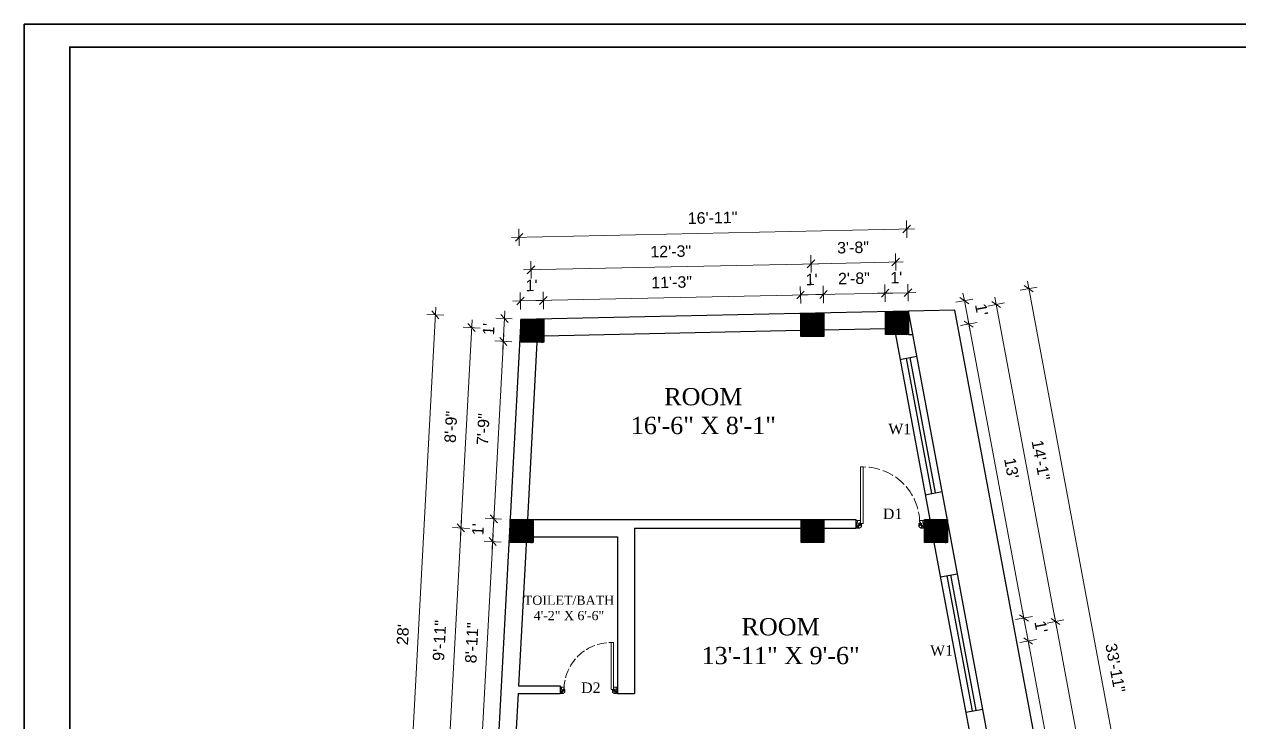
# Model space of a CAD drawing. Header units: inches. Extents: x 45643 to 70559, y -8725 to 1713.
# Drawn here: x 57982 to 58617, y -7396 to -7031 of the extents above; entities that cross this region are included whole.
import ezdxf

# ---------------------------------------------------------------- set-up
doc = ezdxf.new("R2010")
doc.units = ezdxf.units.IN
doc.header["$MEASUREMENT"] = 0
doc.linetypes.add('ACAD_ISO02W100', pattern=[15, 12, -3])
doc.linetypes.add('CONTINUA', pattern=[0])
for name, color, linetype, lineweight in [('A_Title Text', 105, 'Continuous', 60), ('Door-window', 150, 'Continuous', 9), ('ELEVATION', 6, 'Continuous', 30), ('hatch', 30, 'Continuous', 5), ('WALL', 240, 'Continuous', 30)]:
    doc.layers.add(name, color=color, linetype=linetype, lineweight=lineweight)
doc.layers.add('Normal Wall', color=7, linetype='Continuous', lineweight=35, true_color=0xffaf89)
doc.styles.add('Arial', font='arial.ttf')
doc.styles.get("Standard").update_dxf_attribs({"font": 'times.ttf'})
doc.dimstyles.new('Sudeep', dxfattribs={"dimtxt": 6, "dimasz": 4, "dimexe": 4.5, "dimexo": 4.5, "dimgap": 5, "dimtad": 1, "dimdec": 0, "dimlunit": 4, "dimtxsty": 'Arial', "dimblk": 'OBLIQUE', "dimcen": 250, "dimdle": 4, "dimclrd": 86, "dimclre": 5, "dimclrt": 1, "dimadec": 0, "dimazin": 0, "dimtfac": 1, "dimtdec": 0, "dimtix": 1, "dimtmove": 1, "dimatfit": 3, "dimldrblk": 'OBLIQUE', "dimfxl": 4.5, "dimfxlon": 1, "dimfrac": 2, "dimlwd": 15, "dimlwe": 13, "dimarcsym": 0})

# ---------------------------------------------------------------- blocks, each defined once
blk = doc.blocks.new("D 3'")
at = {"layer": 'Door-window', "linetype": 'Continuous', "ltscale": 0.25}
for p, q in [((3749.64, -16740.96), (3749.64, -16711.46)), ((3751.14, -16711.46), (3749.64, -16711.46)), ((3751.14, -16740.96), (3751.14, -16711.46)), ((3747.14, -16743.51), (3747.14, -16739.51)), ((3747.14, -16739.51), (3749.64, -16739.51)), ((3783.14, -16739.51), (3780.64, -16739.51)), ((3780.64, -16739.51), (3780.64, -16740.96)), ((3783.14, -16743.51), (3783.14, -16739.51)), ((3747.14, -16743.51), (3749.14, -16743.51)), ((3749.14, -16743.51), (3750.14, -16742.51)), ((3749.64, -16740.96), (3751.14, -16740.96)), ((3750.14, -16742.51), (3750.14, -16740.96)), ((3780.14, -16742.51), (3780.14, -16740.96)), ((3780.64, -16740.96), (3780.14, -16740.96)), ((3781.14, -16743.51), (3780.14, -16742.51)), ((3783.14, -16743.51), (3781.14, -16743.51))]:
    blk.add_line(p, q, dxfattribs=at)
at = {"layer": 'Door-window', "linetype": 'ACAD_ISO02W100', "ltscale": 0.5}
blk.add_arc((3751.14, -16740.96), 29.5, 0, 90, dxfattribs=at)
at = {"layer": 'hatch', "color": 8}
for p, q in [((3747.14, -16743.51), (3748.23, -16739.5)), ((3783.14, -16743.51), (3782.06, -16739.5)), ((3747.14, -16743.51), (3749.64, -16740.37)), ((3747.14, -16743.51), (3750.14, -16741.17)), ((3783.14, -16743.51), (3780.14, -16741.17)), ((3783.14, -16743.51), (3780.64, -16740.37))]:
    blk.add_line(p, q, dxfattribs=at)
for centre, radius, start, end in [((3747.4, -16743.58), 2.93, 20.98719, 95.08251), ((3747.43, -16743.63), 1.42, 5.13722, 101.48636), ((3782.88, -16743.58), 2.93, 84.91749, 159.01281), ((3782.86, -16743.63), 1.42, 78.51364, 174.86278)]:
    blk.add_arc(centre, radius, start, end, dxfattribs=at)
blk = doc.blocks.new('_Oblique')
at = {"color": 0, "linetype": 'ByBlock', "lineweight": -2}
blk.add_line((-0.5, -0.5), (0.5, 0.5), dxfattribs=at)
blk = doc.blocks.new('*D1329')
at = {"layer": 'A_Title Text', "color": 5, "lineweight": 13, "transparency": 16777216}
for p, q in [((58241.69, -7180.51), (58241.5, -7171.51)), ((58253.69, -7180.25), (58253.49, -7171.25))]:
    blk.add_line(p, q, dxfattribs=at)
at = {"layer": 'A_Title Text', "color": 86, "lineweight": 15, "transparency": 16777216}
for p, q in [((58241.59, -7176.01), (58237.6, -7176.09)), ((58241.59, -7176.01), (58253.59, -7175.75)), ((58253.59, -7175.75), (58257.59, -7175.67))]:
    blk.add_line(p, q, dxfattribs=at)
at = {"layer": 'Defpoints', "color": 0, "transparency": 16777216}
for p in [(58253.59, -7175.75), (58241.8, -7185.65), (58253.79, -7185.4)]:
    blk.add_point(p, dxfattribs=at)
at = {"layer": 'A_Title Text', "color": 86, "lineweight": 15, "transparency": 16777216, "xscale": 4, "yscale": 4, "zscale": 4}
for p, rotation in [((58241.59, -7176.01), 1.219298693828224), ((58253.59, -7175.75), 181.2192986938283)]:
    blk.add_blockref('_Oblique', p, dxfattribs=dict(at, rotation=rotation))
at = {"layer": 'A_Title Text', "color": 1, "transparency": 16777216, "insert": (58247.42, -7167.87), "char_height": 6, "attachment_point": 5, "rotation": 1.2193, "style": 'Arial'}
blk.add_mtext("1'", dxfattribs=at)
blk = doc.blocks.new('*D1330')
at = {"layer": 'A_Title Text', "color": 5, "lineweight": 13, "transparency": 16777216}
for p, q in [((58253.69, -7180.25), (58253.49, -7171.25)), ((58388.2, -7177.39), (58388.01, -7168.39))]:
    blk.add_line(p, q, dxfattribs=at)
at = {"layer": 'A_Title Text', "color": 86, "lineweight": 15, "transparency": 16777216}
blk.add_line((58249.59, -7175.84), (58392.11, -7172.8), dxfattribs=at)
at = {"layer": 'Defpoints', "color": 0, "transparency": 16777216}
for p in [(58388.11, -7172.89), (58388.31, -7182.54), (58253.79, -7185.4)]:
    blk.add_point(p, dxfattribs=at)
at = {"layer": 'A_Title Text', "color": 86, "lineweight": 15, "transparency": 16777216, "xscale": 4, "yscale": 4, "zscale": 4}
for p, rotation in [((58388.11, -7172.89), 1.219298693830012), ((58253.59, -7175.75), 181.21929869383)]:
    blk.add_blockref('_Oblique', p, dxfattribs=dict(at, rotation=rotation))
at = {"layer": 'A_Title Text', "color": 1, "transparency": 16777216, "insert": (58320.68, -7166.26), "char_height": 6, "attachment_point": 5, "rotation": 1.2193, "style": 'Arial'}
blk.add_mtext('11\'-3"', dxfattribs=at)
blk = doc.blocks.new('*D1331')
at = {"layer": 'A_Title Text', "color": 5, "lineweight": 13, "transparency": 16777216}
for p, q in [((58388.2, -7177.39), (58388.01, -7168.39)), ((58400.2, -7177.13), (58400.01, -7168.13))]:
    blk.add_line(p, q, dxfattribs=at)
at = {"layer": 'A_Title Text', "color": 86, "lineweight": 15, "transparency": 16777216}
for p, q in [((58400.11, -7172.63), (58404.11, -7172.55)), ((58388.11, -7172.89), (58384.11, -7172.97)), ((58388.11, -7172.89), (58400.11, -7172.63))]:
    blk.add_line(p, q, dxfattribs=at)
at = {"layer": 'Defpoints', "color": 0, "transparency": 16777216}
for p in [(58400.11, -7172.63), (58388.31, -7182.54), (58400.31, -7182.28)]:
    blk.add_point(p, dxfattribs=at)
at = {"layer": 'A_Title Text', "color": 86, "lineweight": 15, "transparency": 16777216, "xscale": 4, "yscale": 4, "zscale": 4}
for p, rotation in [((58388.11, -7172.89), 1.219298693829982), ((58400.11, -7172.63), 181.21929869383)]:
    blk.add_blockref('_Oblique', p, dxfattribs=dict(at, rotation=rotation))
at = {"layer": 'A_Title Text', "color": 1, "transparency": 16777216, "insert": (58393.94, -7164.75), "char_height": 6, "attachment_point": 5, "rotation": 1.2193, "style": 'Arial'}
blk.add_mtext("1'", dxfattribs=at)
blk = doc.blocks.new('*D1332')
at = {"layer": 'A_Title Text', "color": 86, "lineweight": 15, "transparency": 16777216}
blk.add_line((58396.11, -7172.72), (58436.38, -7171.86), dxfattribs=at)
at = {"layer": 'A_Title Text', "color": 5, "lineweight": 13, "transparency": 16777216}
for p, q in [((58400.2, -7177.13), (58400.01, -7168.13)), ((58432.47, -7176.44), (58432.28, -7167.45))]:
    blk.add_line(p, q, dxfattribs=at)
at = {"layer": 'Defpoints', "color": 0, "transparency": 16777216}
for p in [(58432.38, -7171.95), (58400.31, -7182.28), (58432.58, -7181.59)]:
    blk.add_point(p, dxfattribs=at)
at = {"layer": 'A_Title Text', "color": 86, "lineweight": 15, "transparency": 16777216, "xscale": 4, "yscale": 4, "zscale": 4}
for p, rotation in [((58400.11, -7172.63), 181.21929869383), ((58432.38, -7171.95), 1.219298693830012)]:
    blk.add_blockref('_Oblique', p, dxfattribs=dict(at, rotation=rotation))
at = {"layer": 'A_Title Text', "color": 1, "transparency": 16777216, "insert": (58416.07, -7164.23), "char_height": 6, "attachment_point": 5, "rotation": 1.2193, "style": 'Arial'}
blk.add_mtext('2\'-8"', dxfattribs=at)
blk = doc.blocks.new('*D1333')
at = {"layer": 'A_Title Text', "color": 86, "lineweight": 15, "transparency": 16777216}
for p, q in [((58432.38, -7171.95), (58428.38, -7172.03)), ((58432.38, -7171.95), (58444.38, -7171.69)), ((58444.38, -7171.69), (58448.38, -7171.61))]:
    blk.add_line(p, q, dxfattribs=at)
at = {"layer": 'A_Title Text', "color": 5, "lineweight": 13, "transparency": 16777216}
for p, q in [((58432.47, -7176.44), (58432.28, -7167.45)), ((58444.47, -7176.19), (58444.28, -7167.19))]:
    blk.add_line(p, q, dxfattribs=at)
at = {"layer": 'Defpoints', "color": 0, "transparency": 16777216}
for p in [(58444.38, -7171.69), (58432.58, -7181.59), (58444.58, -7181.34)]:
    blk.add_point(p, dxfattribs=at)
at = {"layer": 'A_Title Text', "color": 86, "lineweight": 15, "transparency": 16777216, "xscale": 4, "yscale": 4, "zscale": 4}
for p, rotation in [((58432.38, -7171.95), 1.219298693829982), ((58444.38, -7171.69), 181.21929869383)]:
    blk.add_blockref('_Oblique', p, dxfattribs=dict(at, rotation=rotation))
at = {"layer": 'A_Title Text', "color": 1, "transparency": 16777216, "insert": (58438.21, -7163.81), "char_height": 6, "attachment_point": 5, "rotation": 1.2193, "style": 'Arial'}
blk.add_mtext("1'", dxfattribs=at)
blk = doc.blocks.new('*D1334')
at = {"layer": 'A_Title Text', "color": 5, "lineweight": 13, "transparency": 16777216}
for p, q in [((58393.73, -7161.12), (58393.54, -7152.12)), ((58247.22, -7164.24), (58247.02, -7155.24))]:
    blk.add_line(p, q, dxfattribs=at)
at = {"layer": 'A_Title Text', "color": 86, "lineweight": 15, "transparency": 16777216}
blk.add_line((58243.12, -7159.82), (58397.63, -7156.53), dxfattribs=at)
at = {"layer": 'Defpoints', "color": 0, "transparency": 16777216}
for p in [(58393.63, -7156.62), (58394.31, -7188.53), (58247.8, -7191.65)]:
    blk.add_point(p, dxfattribs=at)
at = {"layer": 'A_Title Text', "color": 86, "lineweight": 15, "transparency": 16777216, "xscale": 4, "yscale": 4, "zscale": 4}
for p, rotation in [((58247.12, -7159.74), 181.2201277268299), ((58393.63, -7156.62), 1.220127726829866)]:
    blk.add_blockref('_Oblique', p, dxfattribs=dict(at, rotation=rotation))
at = {"layer": 'A_Title Text', "color": 1, "transparency": 16777216, "insert": (58320.21, -7150.11), "char_height": 6, "attachment_point": 5, "rotation": 1.22013, "style": 'Arial'}
blk.add_mtext('12\'-3"', dxfattribs=at)
blk = doc.blocks.new('*D1335')
at = {"layer": 'A_Title Text', "color": 5, "lineweight": 13, "transparency": 16777216}
for p, q in [((58393.73, -7161.12), (58393.54, -7152.12)), ((58438, -7160.17), (58437.81, -7151.18))]:
    blk.add_line(p, q, dxfattribs=at)
at = {"layer": 'A_Title Text', "color": 86, "lineweight": 15, "transparency": 16777216}
blk.add_line((58389.64, -7156.7), (58441.9, -7155.59), dxfattribs=at)
at = {"layer": 'Defpoints', "color": 0, "transparency": 16777216}
for p in [(58437.9, -7155.67), (58394.31, -7188.53), (58438.58, -7187.59)]:
    blk.add_point(p, dxfattribs=at)
at = {"layer": 'A_Title Text', "color": 86, "lineweight": 15, "transparency": 16777216, "xscale": 4, "yscale": 4, "zscale": 4}
for p, rotation in [((58393.63, -7156.62), 181.2201277268383), ((58437.9, -7155.67), 1.220127726838313)]:
    blk.add_blockref('_Oblique', p, dxfattribs=dict(at, rotation=rotation))
at = {"layer": 'A_Title Text', "color": 1, "transparency": 16777216, "insert": (58415.6, -7148.08), "char_height": 6, "attachment_point": 5, "rotation": 1.22013, "style": 'Arial'}
blk.add_mtext('3\'-8"', dxfattribs=at)
blk = doc.blocks.new('*D1300')
at = {"layer": 'A_Title Text', "color": 5, "lineweight": 13, "transparency": 16777216}
for p, q in [((58443.76, -7142.93), (58443.57, -7133.93)), ((58240.98, -7147.24), (58240.79, -7138.25))]:
    blk.add_line(p, q, dxfattribs=at)
at = {"layer": 'A_Title Text', "color": 86, "lineweight": 15, "transparency": 16777216}
blk.add_line((58236.89, -7142.83), (58447.67, -7138.34), dxfattribs=at)
at = {"layer": 'Defpoints', "color": 0, "transparency": 16777216}
for p in [(58443.67, -7138.43), (58444.58, -7181.34), (58241.8, -7185.65)]:
    blk.add_point(p, dxfattribs=at)
at = {"layer": 'A_Title Text', "color": 86, "lineweight": 15, "transparency": 16777216, "xscale": 4, "yscale": 4, "zscale": 4}
for p, rotation in [((58240.89, -7142.75), 181.2192986933516), ((58443.67, -7138.43), 1.21929869335167)]:
    blk.add_blockref('_Oblique', p, dxfattribs=dict(at, rotation=rotation))
at = {"layer": 'A_Title Text', "color": 1, "transparency": 16777216, "insert": (58342.11, -7132.53), "char_height": 6, "attachment_point": 5, "rotation": 1.2193, "style": 'Arial'}
blk.add_mtext('16\'-11"', dxfattribs=at)
blk = doc.blocks.new('*D1301')
at = {"layer": 'A_Title Text', "color": 86, "lineweight": 15, "transparency": 16777216}
blk.add_line((58197.28, -7179.28), (58179, -7522.71), dxfattribs=at)
at = {"layer": 'A_Title Text', "color": 5, "lineweight": 13, "transparency": 16777216}
for p, q in [((58201.57, -7183.51), (58192.58, -7183.03)), ((58183.7, -7518.95), (58174.71, -7518.47))]:
    blk.add_line(p, q, dxfattribs=at)
at = {"layer": 'Defpoints', "color": 0, "transparency": 16777216}
for p in [(58241.8, -7185.65), (58179.21, -7518.71), (58223.94, -7521.09)]:
    blk.add_point(p, dxfattribs=at)
at = {"layer": 'A_Title Text', "color": 86, "lineweight": 15, "transparency": 16777216, "xscale": 4, "yscale": 4, "zscale": 4}
for p, rotation in [((58197.07, -7183.27), 86.95153107106873), ((58179.21, -7518.71), 266.9515310710688)]:
    blk.add_blockref('_Oblique', p, dxfattribs=dict(at, rotation=rotation))
at = {"layer": 'A_Title Text', "color": 1, "transparency": 16777216, "insert": (58180.09, -7350.56), "char_height": 6, "attachment_point": 5, "rotation": 86.95153, "style": 'Arial'}
blk.add_mtext("28'", dxfattribs=at)
blk = doc.blocks.new('*D1309')
at = {"layer": 'A_Title Text', "color": 86, "lineweight": 15, "transparency": 16777216}
blk.add_line((58221.16, -7412.63), (58227.27, -7297.92), dxfattribs=at)
at = {"layer": 'A_Title Text', "color": 5, "lineweight": 13, "transparency": 16777216}
for p, q in [((58231.55, -7302.15), (58222.56, -7301.67)), ((58225.41, -7408.85), (58216.88, -7408.4))]:
    blk.add_line(p, q, dxfattribs=at)
at = {"layer": 'Defpoints', "color": 0, "transparency": 16777216}
for p in [(58227.06, -7301.91), (58236.22, -7302.4), (58229.9, -7409.09)]:
    blk.add_point(p, dxfattribs=at)
at = {"layer": 'A_Title Text', "color": 86, "lineweight": 15, "transparency": 16777216, "xscale": 4, "yscale": 4, "zscale": 4}
for p, rotation in [((58227.06, -7301.91), 86.95153107111462), ((58221.37, -7408.64), 266.9515310711146)]:
    blk.add_blockref('_Oblique', p, dxfattribs=dict(at, rotation=rotation))
at = {"layer": 'A_Title Text', "color": 1, "transparency": 16777216, "insert": (58216.16, -7354.85), "char_height": 6, "attachment_point": 5, "rotation": 86.95153, "style": 'Arial'}
blk.add_mtext('8\'-11"', dxfattribs=at)
blk = doc.blocks.new('*D1310')
at = {"layer": 'A_Title Text', "color": 5, "lineweight": 13, "transparency": 16777216}
for p, q in [((58237.31, -7185.41), (58228.78, -7184.96)), ((58237.13, -7197.41), (58228.14, -7196.93))]:
    blk.add_line(p, q, dxfattribs=at)
at = {"layer": 'A_Title Text', "color": 86, "lineweight": 15, "transparency": 16777216}
for p, q in [((58232.63, -7197.17), (58233.27, -7185.2)), ((58233.27, -7185.2), (58233.48, -7181.21)), ((58232.63, -7197.17), (58232.42, -7201.16))]:
    blk.add_line(p, q, dxfattribs=at)
at = {"layer": 'Defpoints', "color": 0, "transparency": 16777216}
for p in [(58233.27, -7185.2), (58241.8, -7185.65), (58241.8, -7197.65)]:
    blk.add_point(p, dxfattribs=at)
at = {"layer": 'A_Title Text', "color": 86, "lineweight": 15, "transparency": 16777216, "xscale": 4, "yscale": 4, "zscale": 4}
for p, rotation in [((58233.27, -7185.2), 266.9515310711146), ((58232.63, -7197.17), 86.95153107111462)]:
    blk.add_blockref('_Oblique', p, dxfattribs=dict(at, rotation=rotation))
at = {"layer": 'A_Title Text', "color": 1, "transparency": 16777216, "insert": (58224.95, -7190.76), "char_height": 6, "attachment_point": 5, "rotation": 86.95153, "style": 'Arial'}
blk.add_mtext("1'", dxfattribs=at)
blk = doc.blocks.new('*D1312')
at = {"layer": 'A_Title Text', "color": 86, "lineweight": 15, "transparency": 16777216}
blk.add_line((58210.26, -7298.7), (58216.26, -7185.97), dxfattribs=at)
at = {"layer": 'A_Title Text', "color": 5, "lineweight": 13, "transparency": 16777216}
for p, q in [((58220.54, -7190.2), (58211.55, -7189.72)), ((58214.96, -7294.95), (58205.98, -7294.47))]:
    blk.add_line(p, q, dxfattribs=at)
at = {"layer": 'Defpoints', "color": 0, "transparency": 16777216}
for p in [(58216.05, -7189.96), (58247.8, -7191.65), (58242.22, -7296.4)]:
    blk.add_point(p, dxfattribs=at)
at = {"layer": 'A_Title Text', "color": 86, "lineweight": 15, "transparency": 16777216, "xscale": 4, "yscale": 4, "zscale": 4}
for p, rotation in [((58216.05, -7189.96), 86.95153107111462), ((58210.47, -7294.71), 266.9515310711146)]:
    blk.add_blockref('_Oblique', p, dxfattribs=dict(at, rotation=rotation))
at = {"layer": 'A_Title Text', "color": 1, "transparency": 16777216, "insert": (58205.21, -7241.91), "char_height": 6, "attachment_point": 5, "rotation": 86.95153, "style": 'Arial'}
blk.add_mtext('8\'-9"', dxfattribs=at)
blk = doc.blocks.new('*D1315')
at = {"layer": 'A_Title Text', "color": 86, "lineweight": 15, "transparency": 16777216}
for p, q in [((58227.69, -7289.95), (58227.91, -7285.95)), ((58227.06, -7301.91), (58227.69, -7289.95)), ((58227.06, -7301.91), (58226.84, -7305.91))]:
    blk.add_line(p, q, dxfattribs=at)
at = {"layer": 'A_Title Text', "color": 5, "lineweight": 13, "transparency": 16777216}
for p, q in [((58231.73, -7290.16), (58223.2, -7289.71)), ((58231.55, -7302.15), (58222.56, -7301.67))]:
    blk.add_line(p, q, dxfattribs=at)
at = {"layer": 'Defpoints', "color": 0, "transparency": 16777216}
for p in [(58227.69, -7289.95), (58236.22, -7290.4), (58236.22, -7302.4)]:
    blk.add_point(p, dxfattribs=at)
at = {"layer": 'A_Title Text', "color": 86, "lineweight": 15, "transparency": 16777216, "xscale": 4, "yscale": 4, "zscale": 4}
for p, rotation in [((58227.69, -7289.95), 266.9515310711146), ((58227.06, -7301.91), 86.95153107111462)]:
    blk.add_blockref('_Oblique', p, dxfattribs=dict(at, rotation=rotation))
at = {"layer": 'A_Title Text', "color": 1, "transparency": 16777216, "insert": (58219.37, -7295.5), "char_height": 6, "attachment_point": 5, "rotation": 86.95153, "style": 'Arial'}
blk.add_mtext("1'", dxfattribs=at)
blk = doc.blocks.new('*D1316')
at = {"layer": 'A_Title Text', "color": 86, "lineweight": 15, "transparency": 16777216}
blk.add_line((58227.48, -7293.94), (58232.85, -7193.17), dxfattribs=at)
at = {"layer": 'A_Title Text', "color": 5, "lineweight": 13, "transparency": 16777216}
for p, q in [((58237.13, -7197.41), (58228.14, -7196.93)), ((58231.73, -7290.16), (58223.2, -7289.71))]:
    blk.add_line(p, q, dxfattribs=at)
at = {"layer": 'Defpoints', "color": 0, "transparency": 16777216}
for p in [(58232.63, -7197.17), (58241.8, -7197.65), (58236.22, -7290.4)]:
    blk.add_point(p, dxfattribs=at)
at = {"layer": 'A_Title Text', "color": 86, "lineweight": 15, "transparency": 16777216, "xscale": 4, "yscale": 4, "zscale": 4}
for p, rotation in [((58232.63, -7197.17), 86.95153107111462), ((58227.69, -7289.95), 266.9515310711146)]:
    blk.add_blockref('_Oblique', p, dxfattribs=dict(at, rotation=rotation))
at = {"layer": 'A_Title Text', "color": 1, "transparency": 16777216, "insert": (58222.11, -7243.13), "char_height": 6, "attachment_point": 5, "rotation": 86.95153, "style": 'Arial'}
blk.add_mtext('7\'-9"', dxfattribs=at)
blk = doc.blocks.new('*D1317')
at = {"layer": 'A_Title Text', "color": 86, "lineweight": 15, "transparency": 16777216}
blk.add_line((58210.68, -7290.72), (58203.94, -7417.4), dxfattribs=at)
at = {"layer": 'A_Title Text', "color": 5, "lineweight": 13, "transparency": 16777216}
for p, q in [((58214.96, -7294.95), (58205.98, -7294.47)), ((58208.64, -7413.64), (58199.65, -7413.16))]:
    blk.add_line(p, q, dxfattribs=at)
at = {"layer": 'Defpoints', "color": 0, "transparency": 16777216}
for p in [(58242.22, -7296.4), (58204.15, -7413.4), (58235.9, -7415.09)]:
    blk.add_point(p, dxfattribs=at)
at = {"layer": 'A_Title Text', "color": 86, "lineweight": 15, "transparency": 16777216, "xscale": 4, "yscale": 4, "zscale": 4}
for p, rotation in [((58210.47, -7294.71), 86.95153107111462), ((58204.15, -7413.4), 266.9515310711146)]:
    blk.add_blockref('_Oblique', p, dxfattribs=dict(at, rotation=rotation))
at = {"layer": 'A_Title Text', "color": 1, "transparency": 16777216, "insert": (58199.26, -7353.63), "char_height": 6, "attachment_point": 5, "rotation": 86.95153, "style": 'Arial'}
blk.add_mtext('9\'-11"', dxfattribs=at)
blk = doc.blocks.new('*D1318')
at = {"layer": 'A_Title Text', "color": 86, "lineweight": 15, "transparency": 16777216}
for p, q in [((58473.85, -7175.85), (58473.11, -7171.92)), ((58473.85, -7175.85), (58476.14, -7188.11)), ((58476.14, -7188.11), (58476.88, -7192.04))]:
    blk.add_line(p, q, dxfattribs=at)
at = {"layer": 'A_Title Text', "color": 5, "lineweight": 13, "transparency": 16777216}
for p, q in [((58469.42, -7176.68), (58478.27, -7175.02)), ((58471.72, -7188.94), (58480.57, -7187.28))]:
    blk.add_line(p, q, dxfattribs=at)
at = {"layer": 'Defpoints', "color": 0, "transparency": 16777216}
for p in [(58444.58, -7181.34), (58476.14, -7188.11), (58446.87, -7193.59)]:
    blk.add_point(p, dxfattribs=at)
at = {"layer": 'A_Title Text', "color": 86, "lineweight": 15, "transparency": 16777216, "xscale": 4, "yscale": 4, "zscale": 4}
for p, rotation in [((58473.85, -7175.85), 280.6171471810034), ((58476.14, -7188.11), 100.6171471810034)]:
    blk.add_blockref('_Oblique', p, dxfattribs=dict(at, rotation=rotation))
at = {"layer": 'A_Title Text', "color": 1, "transparency": 16777216, "insert": (58482.87, -7180.5), "char_height": 6, "attachment_point": 5, "rotation": 280.61715, "style": 'Arial'}
blk.add_mtext("1'", dxfattribs=at)
blk = doc.blocks.new('*D1319')
at = {"layer": 'A_Title Text', "color": 86, "lineweight": 15, "transparency": 16777216}
blk.add_line((58475.41, -7184.17), (58505.71, -7345.81), dxfattribs=at)
at = {"layer": 'A_Title Text', "color": 5, "lineweight": 13, "transparency": 16777216}
for p, q in [((58471.72, -7188.94), (58480.57, -7187.28)), ((58500.55, -7342.7), (58509.39, -7341.05))]:
    blk.add_line(p, q, dxfattribs=at)
at = {"layer": 'Defpoints', "color": 0, "transparency": 16777216}
for p in [(58446.87, -7193.59), (58504.97, -7341.87), (58475.63, -7347.37)]:
    blk.add_point(p, dxfattribs=at)
at = {"layer": 'A_Title Text', "color": 86, "lineweight": 15, "transparency": 16777216, "xscale": 4, "yscale": 4, "zscale": 4}
for p, rotation in [((58476.14, -7188.11), 100.6171471810464), ((58504.97, -7341.87), 280.6171471810463)]:
    blk.add_blockref('_Oblique', p, dxfattribs=dict(at, rotation=rotation))
at = {"layer": 'A_Title Text', "color": 1, "transparency": 16777216, "insert": (58498.48, -7263.5), "char_height": 6, "attachment_point": 5, "rotation": 280.61715, "style": 'Arial'}
blk.add_mtext("13'", dxfattribs=at)
blk = doc.blocks.new('*D1320')
at = {"layer": 'A_Title Text', "color": 5, "lineweight": 13, "transparency": 16777216}
for p, q in [((58500.55, -7342.7), (58509.39, -7341.05)), ((58502.8, -7354.7), (58511.64, -7353.04))]:
    blk.add_line(p, q, dxfattribs=at)
at = {"layer": 'A_Title Text', "color": 86, "lineweight": 15, "transparency": 16777216}
for p, q in [((58504.97, -7341.87), (58504.23, -7337.94)), ((58504.97, -7341.87), (58507.22, -7353.87)), ((58507.22, -7353.87), (58507.96, -7357.81))]:
    blk.add_line(p, q, dxfattribs=at)
at = {"layer": 'Defpoints', "color": 0, "transparency": 16777216}
for p in [(58475.63, -7347.37), (58507.22, -7353.87), (58477.88, -7359.37)]:
    blk.add_point(p, dxfattribs=at)
at = {"layer": 'A_Title Text', "color": 86, "lineweight": 15, "transparency": 16777216, "xscale": 4, "yscale": 4, "zscale": 4}
for p, rotation in [((58504.97, -7341.87), 280.6171471810463), ((58507.22, -7353.87), 100.6171471810464)]:
    blk.add_blockref('_Oblique', p, dxfattribs=dict(at, rotation=rotation))
at = {"layer": 'A_Title Text', "color": 1, "transparency": 16777216, "insert": (58513.97, -7346.4), "char_height": 6, "attachment_point": 5, "rotation": 280.61715, "style": 'Arial'}
blk.add_mtext("1'", dxfattribs=at)
blk = doc.blocks.new('*D1321')
at = {"layer": 'A_Title Text', "color": 86, "lineweight": 15, "transparency": 16777216}
blk.add_line((58506.48, -7349.94), (58536.02, -7507.51), dxfattribs=at)
at = {"layer": 'A_Title Text', "color": 5, "lineweight": 13, "transparency": 16777216}
for p, q in [((58502.8, -7354.7), (58511.64, -7353.04)), ((58530.86, -7504.41), (58539.7, -7502.75))]:
    blk.add_line(p, q, dxfattribs=at)
at = {"layer": 'Defpoints', "color": 0, "transparency": 16777216}
for p in [(58477.88, -7359.37), (58505.88, -7509.09), (58535.28, -7503.58)]:
    blk.add_point(p, dxfattribs=at)
at = {"layer": 'A_Title Text', "color": 86, "lineweight": 15, "transparency": 16777216, "xscale": 4, "yscale": 4, "zscale": 4}
for p, rotation in [((58507.22, -7353.87), 100.6171471810464), ((58535.28, -7503.58), 280.6171471810463)]:
    blk.add_blockref('_Oblique', p, dxfattribs=dict(at, rotation=rotation))
at = {"layer": 'A_Title Text', "color": 1, "transparency": 16777216, "insert": (58529.18, -7427.24), "char_height": 6, "attachment_point": 5, "rotation": 280.61715, "style": 'Arial'}
blk.add_mtext('12\'-8"', dxfattribs=at)
blk = doc.blocks.new('*D1325')
at = {"layer": 'A_Title Text', "color": 5, "lineweight": 13, "transparency": 16777216}
for p, q in [((58486.03, -7178.71), (58494.87, -7177.05)), ((58517.08, -7344.49), (58525.92, -7342.83))]:
    blk.add_line(p, q, dxfattribs=at)
at = {"layer": 'A_Title Text', "color": 86, "lineweight": 15, "transparency": 16777216}
blk.add_line((58489.71, -7173.95), (58522.24, -7347.59), dxfattribs=at)
at = {"layer": 'Defpoints', "color": 0, "transparency": 16777216}
for p in [(58438.58, -7187.59), (58521.5, -7343.66), (58469.63, -7353.37)]:
    blk.add_point(p, dxfattribs=at)
at = {"layer": 'A_Title Text', "color": 86, "lineweight": 15, "transparency": 16777216, "xscale": 4, "yscale": 4, "zscale": 4}
for p, rotation in [((58490.45, -7177.88), 100.6084701987674), ((58521.5, -7343.66), 280.6084701987674)]:
    blk.add_blockref('_Oblique', p, dxfattribs=dict(at, rotation=rotation))
at = {"layer": 'A_Title Text', "color": 1, "transparency": 16777216, "insert": (58513.85, -7259.29), "char_height": 6, "attachment_point": 5, "rotation": 280.60847, "style": 'Arial'}
blk.add_mtext('14\'-1"', dxfattribs=at)
blk = doc.blocks.new('*D1326')
at = {"layer": 'A_Title Text', "color": 5, "lineweight": 13, "transparency": 16777216}
for p, q in [((58517.08, -7344.49), (58525.92, -7342.83)), ((58547.36, -7506.2), (58556.21, -7504.54))]:
    blk.add_line(p, q, dxfattribs=at)
at = {"layer": 'A_Title Text', "color": 86, "lineweight": 15, "transparency": 16777216}
blk.add_line((58520.76, -7339.73), (58552.52, -7509.3), dxfattribs=at)
at = {"layer": 'Defpoints', "color": 0, "transparency": 16777216}
for p in [(58469.63, -7353.37), (58551.79, -7505.37), (58499.88, -7515.09)]:
    blk.add_point(p, dxfattribs=at)
at = {"layer": 'A_Title Text', "color": 86, "lineweight": 15, "transparency": 16777216, "xscale": 4, "yscale": 4, "zscale": 4}
for p, rotation in [((58521.5, -7343.66), 100.6084701988503), ((58551.79, -7505.37), 280.6084701988503)]:
    blk.add_blockref('_Oblique', p, dxfattribs=dict(at, rotation=rotation))
at = {"layer": 'A_Title Text', "color": 1, "transparency": 16777216, "insert": (58544.57, -7423.03), "char_height": 6, "attachment_point": 5, "rotation": 280.60847, "style": 'Arial'}
blk.add_mtext('13\'-9"', dxfattribs=at)
blk = doc.blocks.new('*D1328')
at = {"layer": 'A_Title Text', "color": 86, "lineweight": 15, "transparency": 16777216}
blk.add_line((58583, -7573.26), (58506.77, -7165.64), dxfattribs=at)
at = {"layer": 'A_Title Text', "color": 5, "lineweight": 13, "transparency": 16777216}
for p, q in [((58503.08, -7170.4), (58511.93, -7168.74)), ((58577.84, -7570.15), (58586.69, -7568.5))]:
    blk.add_line(p, q, dxfattribs=at)
at = {"layer": 'Defpoints', "color": 0, "transparency": 16777216}
for p in [(58507.5, -7169.57), (58444.58, -7181.34), (58519.34, -7581.09)]:
    blk.add_point(p, dxfattribs=at)
at = {"layer": 'A_Title Text', "color": 86, "lineweight": 15, "transparency": 16777216, "xscale": 4, "yscale": 4, "zscale": 4}
for p, rotation in [((58507.5, -7169.57), 100.5933034571062), ((58582.27, -7569.33), 280.5933034571062)]:
    blk.add_blockref('_Oblique', p, dxfattribs=dict(at, rotation=rotation))
at = {"layer": 'A_Title Text', "color": 1, "transparency": 16777216, "insert": (58552.81, -7367.96), "char_height": 6, "attachment_point": 5, "rotation": 280.5933, "style": 'Arial'}
blk.add_mtext('33\'-11"', dxfattribs=at)

msp = doc.modelspace()

# ---------------------------------------------------------------- hatches: boundary and pattern name
at = {"layer": 'ELEVATION'}
h = msp.add_hatch(dxfattribs=at)
h.set_pattern_fill('ANSI31', color=256)
h.set_pattern_definition([(45, (31379.98954, 9108.03369), (-0.08838834765, 0.08838834765), [])])
h.paths.add_polyline_path([(58400.315, -7182.534), (58388.315, -7182.534), (58388.315, -7194.534), (58400.315, -7194.534)])
h = msp.add_hatch(dxfattribs=at)
h.set_pattern_fill('ANSI31', color=256)
h.set_pattern_definition([(45, (31424.25724, 9108.97422), (-0.08838834765, 0.08838834765), [])])
h.paths.add_polyline_path([(58444.582, -7181.593), (58432.582, -7181.593), (58432.582, -7193.593), (58444.582, -7193.593)])
h = msp.add_hatch(dxfattribs=at)
h.set_pattern_fill('ANSI31', color=256)
h.set_pattern_definition([(45, (31233.47517, 9104.91316), (-0.08838834765, 0.08838834765), [])])
h.paths.add_polyline_path([(58253.8, -7185.654), (58241.8, -7185.654), (58241.8, -7197.654), (58253.8, -7197.654)])
h = msp.add_hatch(dxfattribs=at)
h.set_pattern_fill('ANSI31', color=256)
h.set_pattern_definition([(45, (31227.89675, 9000.16609), (-0.08838834765, 0.08838834765), [])])
h.paths.add_polyline_path([(58248.222, -7290.401), (58236.222, -7290.401), (58236.222, -7302.401), (58248.222, -7302.401)])
h = msp.add_hatch(dxfattribs=at)
h.set_pattern_fill('ANSI31', color=256)
h.set_pattern_definition([(45, (31380.05584, 9000.16609), (-0.08838834765, 0.08838834765), [])])
h.paths.add_polyline_path([(58400.381, -7290.401), (58388.381, -7290.401), (58388.381, -7302.401), (58400.381, -7302.401)])
h = msp.add_hatch(dxfattribs=at)
h.set_pattern_fill('ANSI31', color=256)
h.set_pattern_definition([(45, (31444.65317, 9000.16609), (-0.08838834765, 0.08838834765), [])])
h.paths.add_polyline_path([(58464.978, -7290.401), (58452.978, -7290.401), (58452.978, -7302.401), (58464.978, -7302.401)])

# ---------------------------------------------------------------- linework, layer by layer
for p, q in [((58468.902, -7180.821), (58241.8, -7185.654)), ((58400.315, -7182.534), (58400.315, -7182.28)), ((58517.097, -7569.094), (58444.582, -7181.338)), ((58444.582, -7181.593), (58444.582, -7181.338)), ((58543.757, -7581.094), (58468.902, -7180.821)), ((58241.8, -7185.654), (58223.936, -7521.094)), ((58253.8, -7185.654), (58253.795, -7185.399)), ((58388.315, -7191.536), (58253.8, -7194.401)), ((58432.582, -7190.595), (58400.315, -7191.281)), ((58250.174, -7197.654), (58245.235, -7290.401)), ((58437.718, -7193.593), (58455.822, -7290.401)), ((58444.582, -7193.593), (58446.874, -7193.593)), ((58440.152, -7206.611), (58448.999, -7204.956)), ((58456.828, -7276.74), (58443.593, -7205.967)), ((58458.794, -7276.373), (58445.559, -7205.6)), ((58453.388, -7277.384), (58462.234, -7275.729)), ((58245.235, -7290.401), (58416.978, -7290.401)), ((58416.978, -7290.401), (58416.978, -7294.901)), ((58236.222, -7293.401), (58236.222, -7302.401)), ((58244.755, -7299.401), (58244.197, -7309.874)), ((58244.755, -7299.401), (58292.328, -7299.401)), ((58292.328, -7299.401), (58292.328, -7381.401)), ((58301.328, -7294.901), (58416.978, -7294.901)), ((58301.328, -7294.901), (58301.328, -7381.401)), ((58388.381, -7293.401), (58388.381, -7302.401)), ((58452.978, -7293.401), (58452.978, -7302.401)), ((58478.019, -7409.094), (58458.066, -7302.401)), ((58244.197, -7309.874), (58240.601, -7377.401)), ((58461.425, -7320.361), (58470.272, -7318.707)), ((58478.101, -7390.491), (58464.865, -7319.718)), ((58480.067, -7390.123), (58466.831, -7319.35)), ((58240.388, -7381.401), (58238.913, -7409.094)), ((58240.388, -7381.401), (58262.328, -7381.401)), ((58240.601, -7377.401), (58262.328, -7377.401)), ((58262.328, -7377.401), (58262.328, -7381.401)), ((58292.328, -7381.401), (58301.328, -7381.401)), ((58474.66, -7391.134), (58483.507, -7389.48))]:
    msp.add_line(p, q, dxfattribs=at)
for points in [[(58388.315, -7182.534), (58400.315, -7182.534), (58400.315, -7194.534), (58388.315, -7194.534)], [(58432.582, -7181.593), (58444.582, -7181.593), (58444.582, -7193.593), (58432.582, -7193.593)], [(58241.8, -7185.654), (58253.8, -7185.654), (58253.8, -7197.654), (58241.8, -7197.654)], [(58236.222, -7290.401), (58248.222, -7290.401), (58248.222, -7302.401), (58236.222, -7302.401)], [(58388.381, -7290.401), (58400.381, -7290.401), (58400.381, -7302.401), (58388.381, -7302.401)], [(58452.978, -7290.401), (58464.978, -7290.401), (58464.978, -7302.401), (58452.978, -7302.401)]]:
    msp.add_lwpolyline(points, close=True, dxfattribs=at)
at = {"layer": 'Normal Wall'}
for points in [[(57982.045, -7031.307), (59040.049, -7031.307), (59040.049, -7781.835), (57982.045, -7781.835)], [(57982.045, -7031.307), (59040.049, -7031.307), (59040.049, -7781.835), (57982.045, -7781.835)], [(59028.142, -7043.214), (58005.859, -7043.214), (58005.859, -7769.928), (59028.142, -7769.928)], [(59028.142, -7043.214), (58005.859, -7043.214), (58005.859, -7769.928), (59028.142, -7769.928)]]:
    msp.add_lwpolyline(points, close=True, dxfattribs=at)

# ---------------------------------------------------------------- block references
at = {"layer": 'WALL', "linetype": 'CONTINUA', "rotation": 359.9999992662883}
msp.add_blockref("D 3'", (54669.835, 9448.606), dxfattribs=at)
at = {"layer": 'WALL', "xscale": -0.8333333330483583, "yscale": 0.8333333330483583, "zscale": 0.8333333330483583}
msp.add_blockref("D 3'", (61414.947, 6571.522), dxfattribs=at)

# ---------------------------------------------------------------- texts
for s, insert, char_height, width, attachment_point in [('{\\fTimes New Roman|b0|i0|c0|p18;ROOM\\P16\'-6" X 8\'-1"}', (58337.273, -7221.562), 9.02995, 83.27614, 2), ('{\\fTimes New Roman|b0|i0|c0|p18;W1}', (58434.06, -7240.224), 5.48695, 54.20129, 1), ('{\\fTimes New Roman|b0|i0|c0|p18;D1}', (58431.216, -7284.612), 5.48695, 54.20129, 1), ('TOILET/BATH\\P4\'-2" X 6\'-6"', (58266.984, -7330.138), 4.8175, 44.42805, 2), ('ROOM\\P13\'-11" X 9\'-6"', (58377.702, -7341.904), 9.02995, 83.27614, 2), ('{\\fTimes New Roman|b0|i0|c0|p18;W1}', (58455.918, -7356.083), 5.48695, 54.20129, 1), ('{\\fTimes New Roman|b0|i0|c0|p18;D2}', (58273.38, -7381.068), 5.48695, 54.20129, 7)]:
    msp.add_mtext(s, dxfattribs=dict(insert=insert, char_height=char_height, width=width, attachment_point=attachment_point))

# ---------------------------------------------------------------- dimensions: what is measured, and where the dimension line sits
at = {"layer": 'A_Title Text'}
for p1, p2, distance, picture, middle in [((58241.8, -7185.654), (58444.582, -7181.338), 42.918, '*D1300', (58342.106, -7132.526)), ((58247.8, -7191.654), (58394.315, -7188.534), 31.923, '*D1334', (58320.206, -7150.114)), ((58241.8, -7185.654), (58253.795, -7185.399), 9.65, '*D1329', (58247.422, -7167.868)), ((58519.341, -7581.094), (58444.577, -7181.338), -64.016, '*D1328', (58552.812, -7367.965)), ((58444.577, -7181.338), (58446.874, -7193.593), 29.78, '*D1318', (58482.871, -7180.503)), ((58438.582, -7187.593), (58469.633, -7353.374), 52.768, '*D1325', (58513.849, -7259.294)), ((58241.8, -7185.654), (58223.936, -7521.094), -44.792, '*D1301', (58180.088, -7350.563))]:
    dim = msp.add_aligned_dim(p1=p1, p2=p2, distance=distance, dimstyle='Sudeep', dxfattribs=at)
    dim.commit()
    dim.dimension.update_dxf_attribs({"geometry": picture, "text_midpoint": middle})
for base, p1, p2, angle, picture, middle in [((58437.902, -7155.675), (58394.315, -7188.534), (58438.582, -7187.593), 181.220128, '*D1335', (58415.597, -7148.082)), ((58444.377, -7171.69), (58432.582, -7181.594), (58444.582, -7181.338), 181.219299, '*D1333', (58438.206, -7163.808)), ((58388.109, -7172.888), (58253.795, -7185.399), (58388.315, -7182.536), 181.219299, '*D1330', (58320.678, -7166.256)), ((58400.109, -7172.633), (58388.315, -7182.536), (58400.315, -7182.28), 181.219299, '*D1331', (58393.939, -7164.75)), ((58432.377, -7171.946), (58400.315, -7182.28), (58432.582, -7181.594), 181.219299, '*D1332', (58416.071, -7164.228)), ((58233.271, -7185.2), (58241.8, -7197.654), (58241.8, -7185.654), 266.951531, '*D1310', (58224.951, -7190.757)), ((58504.969, -7341.875), (58446.874, -7193.593), (58475.633, -7347.374), 100.617147, '*D1319', (58498.484, -7263.504)), ((58216.048, -7189.963), (58242.222, -7296.401), (58247.8, -7191.654), 266.951531, '*D1312', (58205.206, -7241.908)), ((58232.634, -7197.166), (58236.222, -7290.401), (58241.8, -7197.654), 266.951531, '*D1316', (58222.111, -7243.128)), ((58227.692, -7289.947), (58236.222, -7302.401), (58236.222, -7290.401), 266.951531, '*D1315', (58219.373, -7295.504)), ((58204.148, -7413.403), (58242.222, -7296.401), (58235.901, -7415.094), 266.951531, '*D1317', (58199.257, -7353.628)), ((58227.055, -7301.913), (58229.901, -7409.094), (58236.222, -7302.401), 266.951531, '*D1309', (58216.161, -7354.847)), ((58551.787, -7505.371), (58469.633, -7353.374), (58499.876, -7515.094), 100.60847, '*D1326', (58544.571, -7423.03)), ((58507.218, -7353.874), (58475.633, -7347.374), (58477.877, -7359.374), 100.617147, '*D1320', (58513.969, -7346.398)), ((58535.282, -7503.581), (58477.877, -7359.374), (58505.876, -7509.094), 100.617147, '*D1321', (58529.176, -7427.242))]:
    dim = msp.add_linear_dim(base=base, p1=p1, p2=p2, angle=angle, dimstyle='Sudeep', dxfattribs=at)
    dim.commit()
    dim.dimension.update_dxf_attribs({"geometry": picture, "text_midpoint": middle})

doc.saveas('drawing.dxf')
